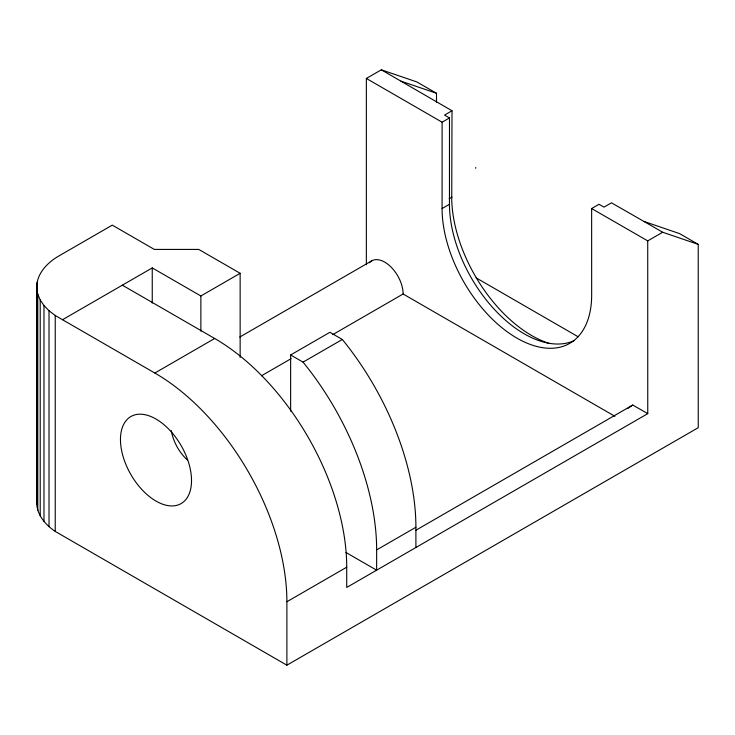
<?xml version="1.0" encoding="UTF-8"?>
<svg xmlns="http://www.w3.org/2000/svg" width="735" height="735" viewBox="0 0 735 735"><rect width="100%" height="100%" fill="white"/><g stroke="black" fill="none" stroke-linecap="round" stroke-linejoin="round"><path stroke-width="1.1" d="M366.352 264.756L366.361 78.452L381.327 69.816L452.007 110.755L444.528 115.073L449.48 117.94L442.112 122.203L442.084 208.556A105.776 61.069 60 0 0 516.88 338.1A105.776 61.069 60 0 0 591.666 294.919L591.638 208.538L599.016 204.275L603.986 207.132L611.465 202.814L643.989 221.465L679.526 233.583L698.222 244.369L698.25 427.678L286.889 665.184L55.226 531.414C45.947 525.167 37.614 515.823 36.75 504.21L36.75 288.295C36.171 273.999 47.279 262.625 58.873 255.964L112.28 225.13L154.35 249.422L198.772 249.422L240.143 273.301L240.143 357.394M37.117 282.35L36.75 504.21M37.788 510.127L37.788 294.221L36.75 288.295M40.214 515.915L40.214 300.009L37.788 294.221M43.981 521.464L43.981 305.549L40.214 300.009M49.015 526.655L49.015 310.749L43.981 305.549M55.226 531.414L55.226 315.499L49.015 310.749M152.255 303.132L152.255 267.908L200.875 295.975L240.143 273.301M200.875 331.2L200.875 295.975M286.889 665.184L286.889 601.745A186.736 107.815 60 0 0 154.846 373.031L55.226 315.499M290.628 411.205L290.637 354.968L329.896 332.303L342.317 339.469A204.146 117.848 60 0 1 415.9 527.252L415.9 547.511M122.341 285.18L214.675 338.486A186.736 107.815 60 0 1 346.718 567.199L346.718 587.449L647.755 413.64L647.728 240.887L591.638 208.538M290.637 354.968L303.05 362.135A204.174 117.866 60 0 1 376.651 549.927L376.642 570.176L345.974 552.481M436.498 102.45L436.498 93.271L416.855 81.934L381.327 69.816M574.32 340.544A105.776 61.069 60 0 1 493.837 308.819A105.776 61.069 60 0 1 449.462 204.293L449.48 117.94M549.624 343.557A113.181 65.341 60 0 1 451.731 199.644L452.007 110.755M475.664 168.278L475.738 167.506M628.076 408.32L632.752 405.031L647.755 413.64M62.503 319.725L152.255 267.908M449.168 198.726L451.979 197.109M154.846 373.031L214.675 338.486M442.084 208.556L449.462 204.293M239.739 337.062L371.735 260.851M261.44 375.796L291.161 358.634M332.78 334.609L403.12 293.991L614.929 416.313M303.05 362.135L342.317 339.469M647.728 240.887L662.685 232.251L698.222 244.369M286.889 601.745L346.718 567.199M376.642 549.918L415.9 527.252M415.808 530.293L632.752 405.031M400.97 81.153L436.498 93.271M643.989 221.465L662.685 232.251M366.361 78.452L442.112 122.203M476.115 277.848L578.206 336.805M369.439 262.753A26.01 15.012 60 0 1 390.074 266.134A26.01 15.012 60 0 1 403.12 293.991M187.581 460.147A31.734 18.32 60 0 1 171.347 430.572M120.466 439.558A50.246 29.005 60 0 0 173.763 505.845A50.246 29.005 60 0 0 173.763 434.798A50.246 29.005 60 0 0 120.466 439.558"/></g></svg>
